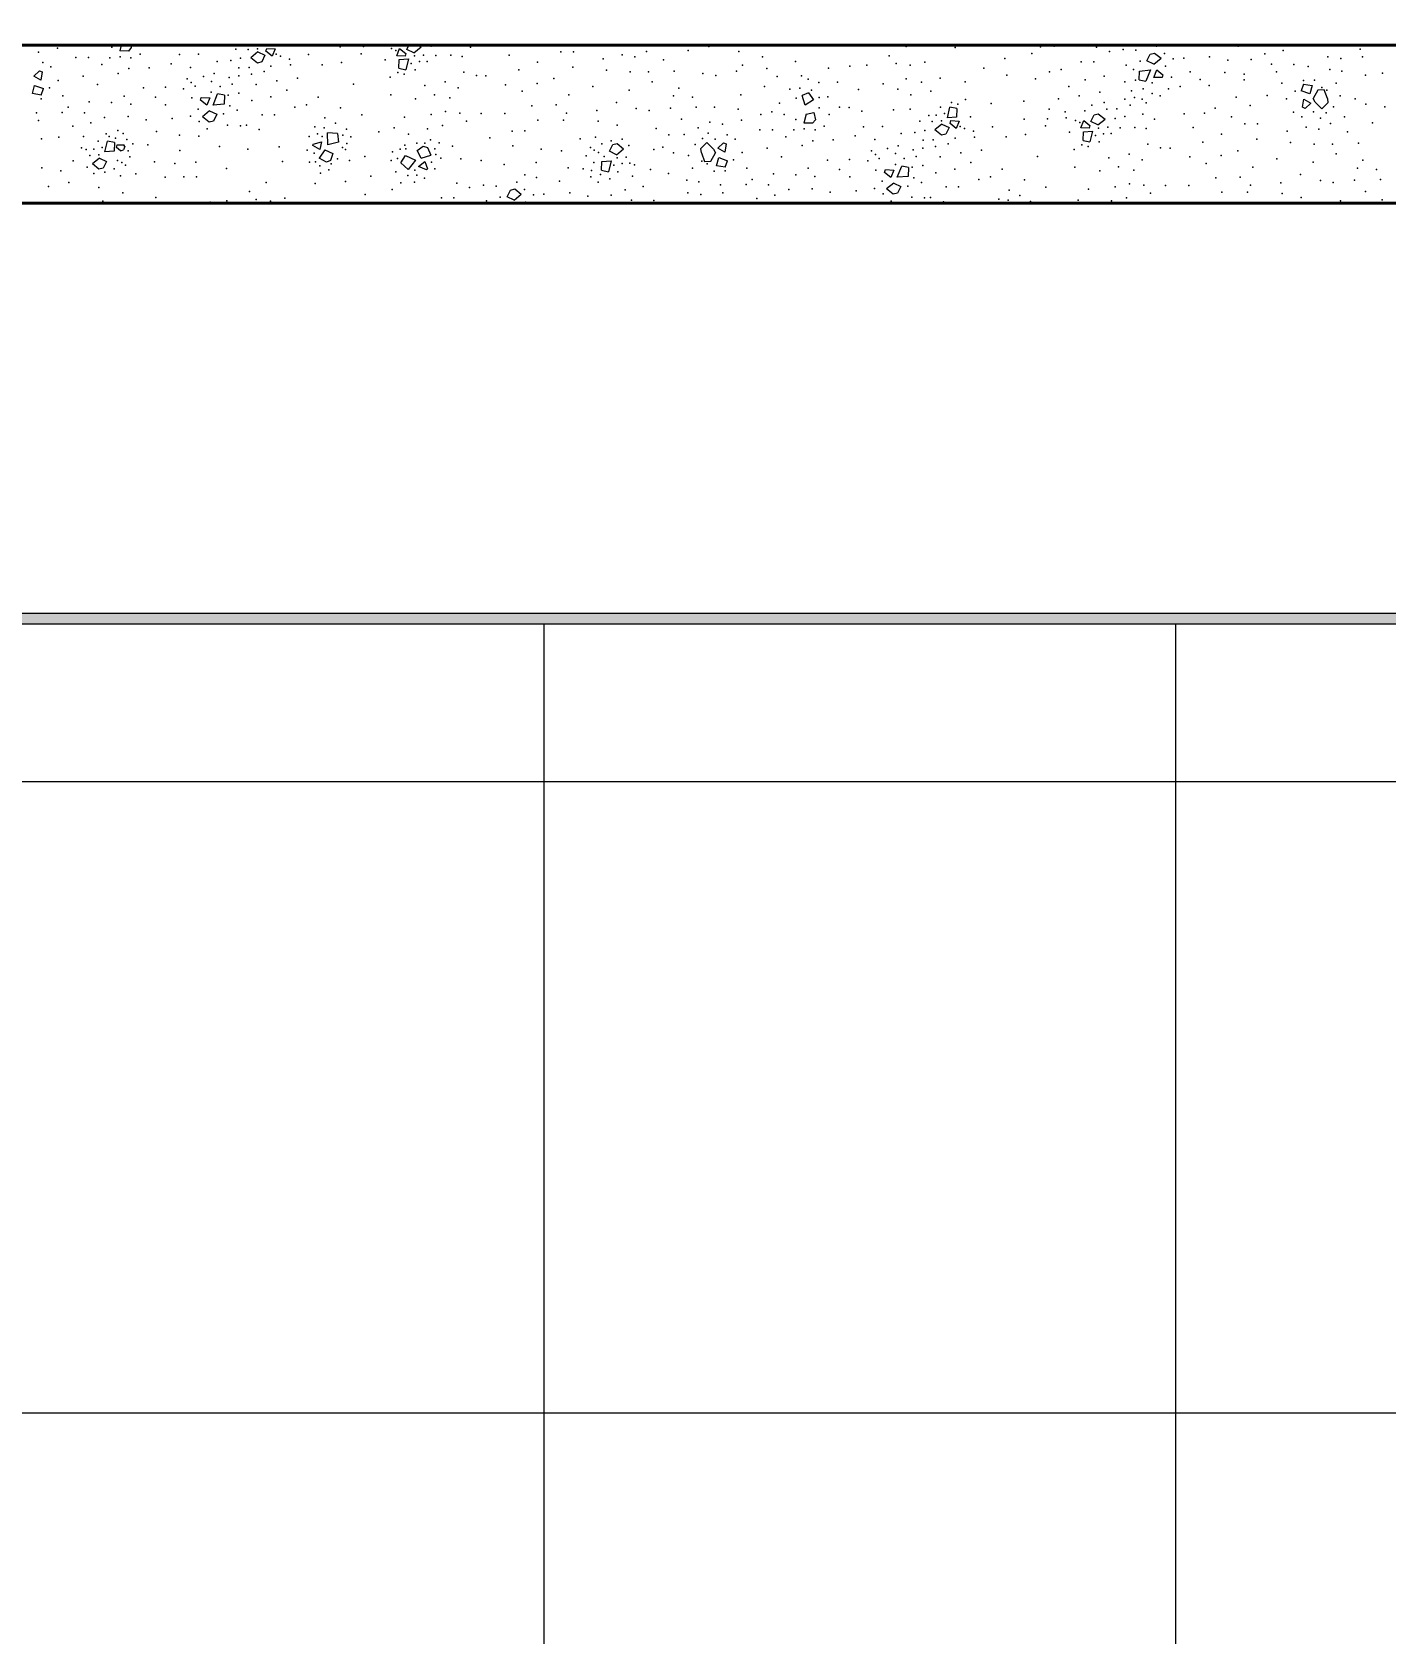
# Model space of a CAD drawing. Header units: metres. Extents: x -1.4 to 64, y -2.2 to 1.7.
# Drawn here: x 8.913 to 10.2, y 0.148 to 1.671 of the extents above; entities that cross this region are included whole.
import ezdxf

# ---------------------------------------------------------------- set-up
doc = ezdxf.new("R2010")
doc.units = ezdxf.units.M
doc.header["$MEASUREMENT"] = 0
doc.layers.add('0_Caneta_No__25', color=7, linetype='Continuous', lineweight=13, true_color=0x982312)
doc.layers.add('PAREDE CONSTRUIR_Caneta_No__97', color=7, linetype='Continuous', lineweight=13, true_color=0x6b6b6b)
doc.layers.add('FORRO.EXEC', color=7, linetype='Continuous')
doc.layers.add('LAJES.EST', color=7, linetype='Continuous')
for name, color, linetype, lineweight in [('FORRO.EXEC_Caneta_No__241', 7, 'Continuous', 13), ('LAJES.EST_Caneta_No__1', 7, 'Continuous', 40), ('LAJES.EST_Caneta_No__241', 7, 'Continuous', 13)]:
    doc.layers.add(name, color=color, linetype=linetype, lineweight=lineweight)
doc.styles.add('GENERATED_STYLE_1', font='arial.ttf')
doc.dimstyles.new('GENERATED_STYLE__1', dxfattribs={"dimtxt": 0.05, "dimasz": 0.02375, "dimexe": 0.18, "dimexo": 0.267183, "dimgap": 0, "dimtad": 1, "dimzin": 0, "dimdsep": 46, "dimtxsty": 'GENERATED_STYLE_1', "dimblk": 'ARROWHEAD_11', "dimblk1": 'ARROWHEAD_11', "dimblk2": 'ARROWHEAD_11', "dimcen": 0.09, "dimclrd": 256, "dimclre": 256, "dimclrt": 256, "dimadec": 0, "dimazin": 0, "dimtfac": 1, "dimtdec": 4, "dimtmove": 0, "dimatfit": 3, "dimfxl": 0, "dimtolj": 1, "dimtzin": 0, "dimarcsym": 0})

# ---------------------------------------------------------------- blocks, each defined once
blk = doc.blocks.new('*X34', base_point=(-50.9643, -2.0419))
at = {"layer": 'LAJES.EST_Caneta_No__241', "color": 7, "linetype": 'Continuous', "lineweight": 13}
for p, q in [((8.9982, 1.6581), (8.9969, 1.6528)), ((9.005, 1.6526), (8.9969, 1.6528)), ((9.0076, 1.6559), (9.005, 1.6526)), ((9.0072, 1.6581), (9.0076, 1.6559)), ((9.128, 1.6518), (9.1212, 1.6462)), ((9.1275, 1.6412), (9.1212, 1.6462)), ((9.128, 1.6518), (9.1347, 1.6486)), ((9.1347, 1.6486), (9.1316, 1.6422)), ((9.14, 1.6581), (9.1331, 1.6577)), ((9.1331, 1.6577), (9.1332, 1.6581)), ((9.1356, 1.6524), (9.1363, 1.655)), ((9.1414, 1.6477), (9.1356, 1.6524)), ((9.1363, 1.655), (9.1443, 1.6547)), ((9.1443, 1.6547), (9.1414, 1.6477)), ((9.2598, 1.6481), (9.2626, 1.6551)), ((9.2678, 1.6478), (9.2598, 1.6481)), ((9.262, 1.6362), (9.2623, 1.6445)), ((9.2623, 1.6445), (9.271, 1.6451)), ((9.2626, 1.6551), (9.2684, 1.6504)), ((9.2684, 1.6504), (9.2678, 1.6478)), ((9.271, 1.6451), (9.2685, 1.6348)), ((9.2694, 1.6542), (9.2713, 1.6581)), ((9.2761, 1.651), (9.2694, 1.6542)), ((9.2761, 1.651), (9.2829, 1.6566)), ((9.2809, 1.6581), (9.2829, 1.6566)), ((9.9724, 1.6433), (9.9755, 1.6497)), ((9.9755, 1.6497), (9.9796, 1.6507)), ((9.9791, 1.6401), (9.9859, 1.6457)), ((9.9796, 1.6507), (9.9859, 1.6457)), ((8.9151, 1.6288), (8.9206, 1.6339)), ((8.9206, 1.6339), (8.9231, 1.6328)), ((8.9231, 1.6328), (8.9217, 1.625)), ((9.1316, 1.6422), (9.1275, 1.6412)), ((9.262, 1.6362), (9.2685, 1.6348)), ((9.965, 1.6253), (9.9654, 1.6336)), ((9.9654, 1.6336), (9.9758, 1.6346)), ((9.9758, 1.6346), (9.9715, 1.6239)), ((9.9791, 1.6401), (9.9724, 1.6433)), ((9.9791, 1.6276), (9.9819, 1.6347)), ((9.9819, 1.6347), (9.9877, 1.6299)), ((9.9877, 1.6299), (9.987, 1.6273)), ((8.9139, 1.6122), (8.9159, 1.6199)), ((8.9217, 1.625), (8.9151, 1.6288)), ((8.9159, 1.6199), (8.9244, 1.617)), ((8.9221, 1.6108), (8.9244, 1.617)), ((9.965, 1.6253), (9.9715, 1.6239)), ((9.987, 1.6273), (9.9791, 1.6276)), ((10.1212, 1.6212), (10.1189, 1.6149)), ((10.1273, 1.612), (10.1189, 1.6149)), ((10.1212, 1.6212), (10.1294, 1.6197)), ((10.1294, 1.6197), (10.1273, 1.612)), ((10.1349, 1.6155), (10.1303, 1.6075)), ((10.1409, 1.6158), (10.1349, 1.6155)), ((10.1439, 1.6075), (10.1409, 1.6158)), ((8.9221, 1.6108), (8.9139, 1.6122)), ((9.0735, 1.6059), (9.0742, 1.6085)), ((9.0793, 1.6011), (9.0735, 1.6059)), ((9.0742, 1.6085), (9.0822, 1.6081)), ((9.0822, 1.6081), (9.0793, 1.6011)), ((9.0854, 1.6012), (9.0897, 1.6119)), ((9.0959, 1.6021), (9.0854, 1.6012)), ((9.0962, 1.6105), (9.0897, 1.6119)), ((9.0962, 1.6105), (9.0959, 1.6021)), ((9.6511, 1.613), (9.6451, 1.6102)), ((9.6478, 1.6013), (9.6451, 1.6102)), ((9.6559, 1.6062), (9.6478, 1.6013)), ((9.6511, 1.613), (9.6559, 1.6062)), ((9.7829, 1.5891), (9.7854, 1.5994)), ((9.7919, 1.598), (9.7854, 1.5994)), ((10.1202, 1.5991), (10.1216, 1.6069)), ((10.1227, 1.5981), (10.1202, 1.5991)), ((10.1216, 1.6069), (10.1282, 1.6032)), ((10.1282, 1.6032), (10.1227, 1.5981)), ((10.1324, 1.604), (10.1303, 1.6075)), ((10.1385, 1.5977), (10.1324, 1.604)), ((10.1443, 1.6033), (10.1385, 1.5977)), ((10.1439, 1.6075), (10.1443, 1.6033)), ((9.0821, 1.5957), (9.0753, 1.5901)), ((9.0816, 1.5851), (9.0753, 1.5901)), ((9.0857, 1.5861), (9.0816, 1.5851)), ((9.0821, 1.5957), (9.0888, 1.5925)), ((9.0888, 1.5925), (9.0857, 1.5861)), ((9.6488, 1.5927), (9.6467, 1.5842)), ((9.6548, 1.584), (9.6467, 1.5842)), ((9.6488, 1.5927), (9.6561, 1.5942)), ((9.6575, 1.5873), (9.6548, 1.584)), ((9.6561, 1.5942), (9.6575, 1.5873)), ((9.7778, 1.5832), (9.771, 1.5776)), ((9.7778, 1.5832), (9.7845, 1.58)), ((9.7916, 1.5897), (9.7829, 1.5891)), ((9.7855, 1.5838), (9.7861, 1.5865)), ((9.7912, 1.5791), (9.7855, 1.5838)), ((9.7861, 1.5865), (9.7941, 1.5861)), ((9.7941, 1.5861), (9.7912, 1.5791)), ((9.7919, 1.598), (9.7916, 1.5897)), ((9.9096, 1.5795), (9.9124, 1.5865)), ((9.9124, 1.5865), (9.9182, 1.5818)), ((9.9192, 1.5856), (9.9223, 1.592)), ((9.9259, 1.5824), (9.9192, 1.5856)), ((9.9223, 1.592), (9.9263, 1.593)), ((9.9259, 1.5824), (9.9327, 1.588)), ((9.9263, 1.593), (9.9327, 1.588)), ((9.1943, 1.5634), (9.194, 1.5748)), ((9.2035, 1.5743), (9.194, 1.5748)), ((9.2035, 1.5743), (9.2045, 1.566)), ((9.7773, 1.5726), (9.771, 1.5776)), ((9.7814, 1.5736), (9.7773, 1.5726)), ((9.7845, 1.58), (9.7814, 1.5736)), ((9.9176, 1.5792), (9.9096, 1.5795)), ((9.9118, 1.5676), (9.9121, 1.5759)), ((9.9121, 1.5759), (9.9208, 1.5765)), ((9.9182, 1.5818), (9.9176, 1.5792)), ((9.9208, 1.5765), (9.9183, 1.5662)), ((8.9826, 1.5568), (8.9851, 1.5671)), ((8.9913, 1.5573), (8.9826, 1.5568)), ((8.9916, 1.5657), (8.9851, 1.5671)), ((8.9916, 1.5657), (8.9913, 1.5573)), ((8.9935, 1.561), (8.9942, 1.5636)), ((8.9975, 1.5577), (8.9935, 1.561)), ((8.9942, 1.5636), (9.0005, 1.5633)), ((8.9975, 1.5577), (9.0003, 1.5587)), ((9.0015, 1.5618), (9.0003, 1.5587)), ((9.0015, 1.5618), (9.0005, 1.5633)), ((9.1803, 1.5628), (9.1804, 1.5641)), ((9.1868, 1.559), (9.1803, 1.5628)), ((9.1804, 1.5641), (9.1885, 1.5664)), ((9.1914, 1.5588), (9.1861, 1.5509)), ((9.1885, 1.5664), (9.1868, 1.559)), ((9.1914, 1.5588), (9.199, 1.5553)), ((9.2045, 1.566), (9.1943, 1.5634)), ((9.199, 1.5553), (9.197, 1.5486)), ((9.2638, 1.5463), (9.2682, 1.5534)), ((9.2682, 1.5534), (9.2777, 1.549)), ((9.2792, 1.5582), (9.285, 1.5622)), ((9.2829, 1.5508), (9.2792, 1.5582)), ((9.2829, 1.5508), (9.2921, 1.5535)), ((9.285, 1.5622), (9.2891, 1.561)), ((9.2891, 1.561), (9.2921, 1.5535)), ((9.4619, 1.5573), (9.465, 1.5637)), ((9.4686, 1.5541), (9.4619, 1.5573)), ((9.465, 1.5637), (9.4691, 1.5647)), ((9.4686, 1.5541), (9.4754, 1.5597)), ((9.4691, 1.5647), (9.4754, 1.5597)), ((9.5487, 1.56), (9.5545, 1.5656)), ((9.5492, 1.5559), (9.5487, 1.56)), ((9.5492, 1.5559), (9.5522, 1.5475)), ((9.5545, 1.5656), (9.5606, 1.5593)), ((9.5582, 1.5478), (9.5628, 1.5558)), ((9.5606, 1.5593), (9.5628, 1.5558)), ((9.5649, 1.5602), (9.5704, 1.5653)), ((9.5715, 1.5564), (9.5649, 1.5602)), ((9.5704, 1.5653), (9.5729, 1.5643)), ((9.5729, 1.5643), (9.5715, 1.5564)), ((9.9118, 1.5676), (9.9183, 1.5662)), ((8.9775, 1.5509), (8.9707, 1.5453)), ((8.977, 1.5403), (8.9707, 1.5453)), ((8.9811, 1.5413), (8.977, 1.5403)), ((8.9775, 1.5509), (8.9842, 1.5477)), ((8.9842, 1.5477), (8.9811, 1.5413)), ((9.1931, 1.5469), (9.1861, 1.5509)), ((9.197, 1.5486), (9.1931, 1.5469)), ((9.2638, 1.5463), (9.2708, 1.5399)), ((9.2777, 1.549), (9.2708, 1.5399)), ((9.2804, 1.543), (9.2864, 1.5476)), ((9.2881, 1.5397), (9.2804, 1.543)), ((9.2864, 1.5476), (9.289, 1.5406)), ((9.289, 1.5406), (9.2881, 1.5397)), ((9.4545, 1.5394), (9.4548, 1.5477)), ((9.4545, 1.5394), (9.461, 1.5379)), ((9.4548, 1.5477), (9.4635, 1.5482)), ((9.4635, 1.5482), (9.461, 1.5379)), ((9.5522, 1.5475), (9.5582, 1.5478)), ((9.5637, 1.5436), (9.5658, 1.5513)), ((9.5719, 1.5422), (9.5637, 1.5436)), ((9.5658, 1.5513), (9.5742, 1.5484)), ((9.5719, 1.5422), (9.5742, 1.5484)), ((9.7233, 1.5373), (9.724, 1.5399)), ((9.724, 1.5399), (9.732, 1.5395)), ((9.732, 1.5395), (9.7291, 1.5325)), ((9.7352, 1.5326), (9.7395, 1.5433)), ((9.746, 1.5419), (9.7395, 1.5433)), ((9.746, 1.5419), (9.7457, 1.5335)), ((9.7291, 1.5325), (9.7233, 1.5373)), ((9.7319, 1.5271), (9.7251, 1.5215)), ((9.7319, 1.5271), (9.7386, 1.5239)), ((9.7457, 1.5335), (9.7352, 1.5326)), ((9.7386, 1.5239), (9.7355, 1.5175)), ((9.3647, 1.5141), (9.3678, 1.5205)), ((9.3714, 1.5109), (9.3647, 1.5141)), ((9.3678, 1.5205), (9.3719, 1.5215)), ((9.3714, 1.5109), (9.3782, 1.5165)), ((9.3719, 1.5215), (9.3782, 1.5165)), ((9.7314, 1.5165), (9.7251, 1.5215)), ((9.7355, 1.5175), (9.7314, 1.5165))]:
    blk.add_line(p, q, dxfattribs=at)
for p in [(8.9195, 1.6516), (8.9376, 1.6554), (8.955, 1.6463), (8.9671, 1.6464), (8.9874, 1.6462), (8.9892, 1.6562), (8.9972, 1.6472), (9.0074, 1.6462), (9.0162, 1.6497), (9.0535, 1.6492), (9.0715, 1.6496), (9.107, 1.6545), (9.1115, 1.6457), (9.1187, 1.6542), (9.1275, 1.6548), (9.1452, 1.6496), (9.1493, 1.6477), (9.158, 1.645), (9.1759, 1.6492), (9.2061, 1.6565), (9.2262, 1.65), (9.2282, 1.6569), (9.246, 1.6578), (9.249, 1.6442), (9.2548, 1.6551), (9.2589, 1.6532), (9.2766, 1.648), (9.2854, 1.6486), (9.2925, 1.6571), (9.297, 1.6483), (9.3113, 1.6486), (9.3219, 1.6475), (9.3299, 1.6563), (9.3666, 1.6486), (9.4157, 1.6518), (9.4277, 1.6519), (9.4558, 1.6452), (9.4739, 1.649), (9.4861, 1.6471), (9.4875, 1.6575), (9.4972, 1.6523), (9.5131, 1.6443), (9.5368, 1.653), (9.5562, 1.6569), (9.5848, 1.6522), (9.6074, 1.6472), (9.7277, 1.6481), (9.7437, 1.657), (9.7902, 1.6559), (9.8191, 1.6578), (9.8376, 1.6456), (9.8632, 1.6502), (9.8714, 1.6566), (9.8844, 1.6571), (9.9246, 1.6562), (9.9368, 1.6522), (9.9499, 1.6542), (9.962, 1.6535), (9.9815, 1.6572), (9.9891, 1.6503), (9.9975, 1.6452), (10.0075, 1.6457), (10.032, 1.6471), (10.0591, 1.6571), (10.0715, 1.6447), (10.0846, 1.6499), (10.1018, 1.6531), (10.1442, 1.6471), (10.1546, 1.6575), (10.1566, 1.6454), (10.1751, 1.6545), (10.1773, 1.6472), (8.9238, 1.6417), (8.9314, 1.6375), (8.9798, 1.6397), (8.9952, 1.6313), (9.0053, 1.6359), (9.0247, 1.6367), (9.0455, 1.6405), (9.0641, 1.6371), (9.0865, 1.6311), (9.0892, 1.6428), (9.1022, 1.6437), (9.1098, 1.629), (9.11, 1.6365), (9.1196, 1.6368), (9.1218, 1.6305), (9.1339, 1.6331), (9.1404, 1.6383), (9.159, 1.6395), (9.1891, 1.6396), (9.2074, 1.6418), (9.2609, 1.6321), (9.2669, 1.6305), (9.2737, 1.6409), (9.2774, 1.6348), (9.2814, 1.6425), (9.2887, 1.6428), (9.3236, 1.6326), (9.3356, 1.6293), (9.3446, 1.629), (9.3759, 1.6346), (9.3935, 1.6421), (9.427, 1.6374), (9.4591, 1.6344), (9.4815, 1.6327), (9.4989, 1.6327), (9.5235, 1.6335), (9.5507, 1.6312), (9.5629, 1.6293), (9.5827, 1.6336), (9.5884, 1.6392), (9.6114, 1.636), (9.6388, 1.6426), (9.6445, 1.6291), (9.6701, 1.6364), (9.6903, 1.6383), (9.7063, 1.6393), (9.7342, 1.6406), (9.7477, 1.6392), (9.7615, 1.6419), (9.8174, 1.6362), (9.8393, 1.6297), (9.8799, 1.6327), (9.891, 1.6351), (9.9101, 1.6422), (9.9219, 1.6422), (9.9529, 1.6393), (9.9598, 1.6351), (9.9659, 1.6429), (9.99, 1.6383), (10.0135, 1.6328), (10.0466, 1.6321), (10.0493, 1.6438), (10.0648, 1.6306), (10.0907, 1.6402), (10.0955, 1.6328), (10.1119, 1.6399), (10.1257, 1.638), (10.1462, 1.6351), (10.1575, 1.6334), (10.1801, 1.6298), (10.1964, 1.6315), (8.93, 1.6177), (8.9382, 1.6247), (8.9619, 1.6288), (8.9755, 1.6208), (9.0192, 1.6176), (9.0403, 1.6182), (9.0574, 1.6168), (9.0608, 1.6263), (9.0646, 1.6228), (9.0683, 1.6192), (9.0762, 1.6285), (9.0839, 1.6237), (9.0922, 1.619), (9.1006, 1.6273), (9.1036, 1.621), (9.1262, 1.6207), (9.1459, 1.6243), (9.1555, 1.6154), (9.1655, 1.6269), (9.2187, 1.6211), (9.2537, 1.6277), (9.2866, 1.6197), (9.3057, 1.6233), (9.3182, 1.6177), (9.3633, 1.6205), (9.3789, 1.6143), (9.3933, 1.6218), (9.409, 1.6265), (9.446, 1.6188), (9.4806, 1.6155), (9.5025, 1.6234), (9.5277, 1.6174), (9.6093, 1.6188), (9.6213, 1.6283), (9.6333, 1.6162), (9.6428, 1.6174), (9.6506, 1.6259), (9.6537, 1.6154), (9.6608, 1.6228), (9.6785, 1.6231), (9.6984, 1.616), (9.7218, 1.6215), (9.7357, 1.6165), (9.7437, 1.6262), (9.7583, 1.6231), (9.7673, 1.6145), (9.7761, 1.6269), (9.7998, 1.6233), (9.8666, 1.6261), (9.8984, 1.6188), (9.9137, 1.6252), (9.9317, 1.6287), (9.9514, 1.6233), (9.9577, 1.6148), (9.9616, 1.625), (9.969, 1.6168), (9.9776, 1.6223), (9.993, 1.6166), (9.9959, 1.6278), (10.0039, 1.6189), (10.0232, 1.6255), (10.0317, 1.6198), (10.0648, 1.6253), (10.1007, 1.6221), (10.1133, 1.6143), (10.1213, 1.6246), (10.1316, 1.625), (10.1385, 1.6179), (10.1435, 1.6154), (10.1522, 1.6221), (8.922, 1.6073), (8.9426, 1.6099), (8.9477, 1.5991), (8.9678, 1.6044), (8.989, 1.6036), (9.0009, 1.6098), (9.0073, 1.6021), (9.0306, 1.6087), (9.0403, 1.6014), (9.0653, 1.608), (9.0836, 1.6135), (9.0996, 1.6108), (9.1014, 1.6006), (9.1098, 1.6124), (9.1221, 1.6055), (9.1402, 1.609), (9.1629, 1.5991), (9.174, 1.6015), (9.1853, 1.6088), (9.2063, 1.5987), (9.2541, 1.6109), (9.2778, 1.6073), (9.2956, 1.6111), (9.3102, 1.608), (9.3881, 1.6006), (9.4113, 1.6014), (9.4233, 1.6109), (9.4687, 1.6038), (9.5198, 1.5984), (9.5226, 1.61), (9.5407, 1.6086), (9.5444, 1.5992), (9.5618, 1.5993), (9.5866, 1.6109), (9.6236, 1.6032), (9.6393, 1.6079), (9.6611, 1.5985), (9.6612, 1.6083), (9.6693, 1.6092), (9.6806, 1.5991), (9.6896, 1.5988), (9.7482, 1.6109), (9.7765, 1.5994), (9.7869, 1.6037), (9.793, 1.6021), (9.8002, 1.6065), (9.8245, 1.6026), (9.8557, 1.6049), (9.8884, 1.6073), (9.908, 1.6099), (9.92, 1.6011), (9.9276, 1.6135), (9.932, 1.6037), (9.9514, 1.6068), (9.9564, 1.6012), (9.9606, 1.6085), (9.968, 1.6069), (9.9718, 1.6034), (9.9773, 1.6121), (9.9849, 1.6099), (10.0571, 1.6088), (10.0707, 1.6009), (10.0868, 1.6102), (10.105, 1.6072), (10.1497, 1.5997), (10.156, 1.61), (10.1704, 1.6073), (10.1804, 1.6021), (10.1985, 1.5995), (8.9176, 1.5939), (8.9197, 1.5866), (8.942, 1.5943), (8.9632, 1.594), (8.9693, 1.5843), (8.9824, 1.5895), (9.0046, 1.5904), (9.0219, 1.5871), (9.0464, 1.5885), (9.0638, 1.5906), (9.0712, 1.5975), (9.0721, 1.5855), (9.0953, 1.5928), (9.1084, 1.5964), (9.132, 1.592), (9.1438, 1.592), (9.1917, 1.589), (9.2018, 1.584), (9.2266, 1.5919), (9.2672, 1.5898), (9.2924, 1.5923), (9.3062, 1.595), (9.3197, 1.5936), (9.3261, 1.5861), (9.3402, 1.5933), (9.3625, 1.5933), (9.3938, 1.587), (9.4182, 1.587), (9.4212, 1.5937), (9.4499, 1.5961), (9.4512, 1.5859), (9.4874, 1.598), (9.4995, 1.5962), (9.5302, 1.5877), (9.5572, 1.5849), (9.5842, 1.5975), (9.5874, 1.5868), (9.6056, 1.5923), (9.6163, 1.5947), (9.628, 1.5924), (9.639, 1.5876), (9.6705, 1.5924), (9.7016, 1.5955), (9.7317, 1.5966), (9.7477, 1.5974), (9.7568, 1.5859), (9.7652, 1.5914), (9.7685, 1.5856), (9.7724, 1.5917), (9.7773, 1.5862), (9.7802, 1.5933), (9.8049, 1.59), (9.8559, 1.5879), (9.878, 1.5883), (9.8796, 1.5972), (9.8949, 1.5947), (9.8959, 1.5892), (9.9046, 1.5865), (9.9087, 1.5846), (9.9135, 1.5959), (9.9343, 1.5974), (9.9423, 1.5885), (9.9439, 1.5977), (9.9516, 1.5905), (9.9685, 1.5926), (9.9797, 1.5877), (10.0079, 1.593), (10.0273, 1.5937), (10.0374, 1.5983), (10.0528, 1.59), (10.0655, 1.5833), (10.0776, 1.5833), (10.1118, 1.5945), (10.1195, 1.5902), (10.1307, 1.5947), (10.1374, 1.5889), (10.1427, 1.594), (10.147, 1.5837), (10.1602, 1.5901), (10.1866, 1.5844), (8.9225, 1.5692), (8.9388, 1.5709), (8.9521, 1.5811), (8.9623, 1.5715), (8.9839, 1.5739), (8.9867, 1.5714), (8.9927, 1.5698), (8.9948, 1.5771), (8.9999, 1.5742), (9.0035, 1.5684), (9.0315, 1.576), (9.0536, 1.5725), (9.0718, 1.5716), (9.0797, 1.5786), (9.0992, 1.5823), (9.1113, 1.5816), (9.117, 1.582), (9.1293, 1.578), (9.1768, 1.5715), (9.182, 1.5805), (9.1845, 1.574), (9.189, 1.5713), (9.191, 1.5795), (9.2086, 1.5728), (9.212, 1.5783), (9.2164, 1.5711), (9.2429, 1.5757), (9.2574, 1.5795), (9.2711, 1.5735), (9.2891, 1.5788), (9.2919, 1.5682), (9.3032, 1.5818), (9.3482, 1.5701), (9.3696, 1.5766), (9.3815, 1.5767), (9.434, 1.5693), (9.4487, 1.5709), (9.4691, 1.582), (9.4739, 1.5688), (9.5064, 1.579), (9.5183, 1.573), (9.5328, 1.5732), (9.5461, 1.5797), (9.5504, 1.5694), (9.5557, 1.5744), (9.5624, 1.5687), (9.5693, 1.583), (9.5736, 1.5731), (9.5813, 1.5689), (9.6049, 1.5777), (9.6169, 1.5778), (9.6296, 1.5711), (9.6372, 1.5776), (9.647, 1.5786), (9.6572, 1.5776), (9.666, 1.5811), (9.6745, 1.5681), (9.6954, 1.5719), (9.7033, 1.5806), (9.7139, 1.5685), (9.7213, 1.581), (9.739, 1.5742), (9.752, 1.5752), (9.7598, 1.568), (9.7614, 1.5771), (9.7694, 1.5682), (9.7902, 1.5698), (9.795, 1.581), (9.7991, 1.5791), (9.8078, 1.5764), (9.8088, 1.5709), (9.8258, 1.5806), (9.8389, 1.571), (9.8572, 1.5732), (9.876, 1.5814), (9.8988, 1.5756), (9.9235, 1.5723), (9.9264, 1.5794), (9.9312, 1.5739), (9.9352, 1.5801), (9.9385, 1.5742), (9.9469, 1.5797), (9.9611, 1.58), (9.9718, 1.5789), (10.0164, 1.58), (10.0434, 1.5735), (10.0768, 1.5688), (10.1056, 1.5766), (10.1237, 1.5804), (10.1359, 1.5785), (10.1629, 1.5757), (8.9605, 1.5605), (8.9649, 1.559), (8.9682, 1.5532), (8.9722, 1.5593), (8.9762, 1.5671), (8.977, 1.5539), (8.9799, 1.561), (9.0046, 1.5577), (9.0092, 1.5644), (9.0234, 1.5635), (9.0538, 1.5582), (9.0916, 1.5618), (9.1184, 1.5593), (9.1483, 1.5616), (9.1748, 1.5583), (9.1813, 1.5556), (9.2082, 1.5609), (9.2112, 1.559), (9.2123, 1.5648), (9.2557, 1.5569), (9.263, 1.5592), (9.2674, 1.563), (9.2686, 1.5596), (9.2788, 1.565), (9.2865, 1.565), (9.2961, 1.5598), (9.2969, 1.5543), (9.3002, 1.5655), (9.3127, 1.5621), (9.3702, 1.5625), (9.3971, 1.5594), (9.4164, 1.5577), (9.4397, 1.5531), (9.4439, 1.5608), (9.4473, 1.5583), (9.4514, 1.5563), (9.4546, 1.5643), (9.4636, 1.5674), (9.4804, 1.5629), (9.5042, 1.559), (9.5127, 1.5612), (9.5227, 1.556), (9.537, 1.5534), (9.5434, 1.5637), (9.588, 1.5561), (9.6117, 1.5602), (9.645, 1.5627), (9.6551, 1.5673), (9.7107, 1.5577), (9.7145, 1.5542), (9.726, 1.5599), (9.7337, 1.5551), (9.7363, 1.5625), (9.7504, 1.5587), (9.7596, 1.5604), (9.7717, 1.5619), (9.7837, 1.5645), (9.7957, 1.5557), (9.8153, 1.5583), (9.9035, 1.5591), (9.9107, 1.5635), (9.9167, 1.5619), (9.9272, 1.5662), (9.9555, 1.5547), (9.9734, 1.564), (9.9854, 1.5607), (9.9944, 1.5604), (10.0257, 1.566), (10.0431, 1.5532), (10.0588, 1.5579), (10.1089, 1.5658), (10.1313, 1.5641), (10.1487, 1.5641), (10.1523, 1.5548), (10.1733, 1.5649), (8.9228, 1.5416), (8.9409, 1.5389), (8.9526, 1.5483), (8.9657, 1.5421), (8.9825, 1.5376), (8.9915, 1.5407), (8.9947, 1.5487), (8.9988, 1.5467), (9.0022, 1.5442), (9.0064, 1.5519), (9.0297, 1.5473), (9.049, 1.5456), (9.0689, 1.5471), (9.0982, 1.541), (9.1513, 1.5477), (9.1769, 1.5469), (9.1828, 1.5472), (9.1869, 1.5434), (9.1954, 1.5396), (9.1977, 1.5454), (9.2036, 1.5503), (9.2149, 1.5485), (9.2294, 1.5525), (9.2547, 1.5485), (9.259, 1.5377), (9.2607, 1.5506), (9.2769, 1.5395), (9.2928, 1.5469), (9.2961, 1.5407), (9.3017, 1.5508), (9.3207, 1.5502), (9.3402, 1.5486), (9.3618, 1.5448), (9.3923, 1.5468), (9.4227, 1.5415), (9.4369, 1.5406), (9.4448, 1.539), (9.4471, 1.5467), (9.4569, 1.5524), (9.4662, 1.544), (9.4691, 1.5511), (9.4699, 1.5379), (9.474, 1.5457), (9.4779, 1.5518), (9.4812, 1.546), (9.4856, 1.5445), (9.5008, 1.54), (9.5409, 1.5412), (9.5496, 1.5479), (9.5546, 1.5454), (9.5615, 1.5384), (9.5718, 1.5387), (9.5798, 1.5491), (9.5924, 1.5413), (9.6253, 1.5522), (9.6507, 1.5412), (9.669, 1.549), (9.6805, 1.5401), (9.6901, 1.5496), (9.7072, 1.5482), (9.7151, 1.5394), (9.7181, 1.5506), (9.7335, 1.5449), (9.742, 1.5504), (9.7495, 1.5422), (9.7534, 1.5524), (9.7597, 1.5439), (9.776, 1.5521), (9.79, 1.5404), (9.8053, 1.5468), (9.8351, 1.5402), (9.8685, 1.5525), (9.9039, 1.5423), (9.9276, 1.5388), (9.9364, 1.5511), (9.9454, 1.5425), (9.96, 1.5394), (9.968, 1.5491), (10.0131, 1.5519), (10.0288, 1.5457), (10.0731, 1.5423), (10.0958, 1.5502), (10.1305, 1.5469), (10.1724, 1.5414), (10.1775, 1.5488), (10.1906, 1.54), (8.929, 1.5238), (8.9485, 1.5277), (8.9722, 1.5362), (8.977, 1.523), (8.9975, 1.5341), (9.0121, 1.5358), (9.0398, 1.5326), (9.0576, 1.5329), (9.0695, 1.5329), (9.1359, 1.5278), (9.1824, 1.5267), (9.1873, 1.5364), (9.2113, 1.5286), (9.2353, 1.5338), (9.2637, 1.5274), (9.2703, 1.5344), (9.2766, 1.528), (9.2788, 1.5346), (9.2863, 1.5317), (9.3168, 1.5271), (9.3291, 1.523), (9.3422, 1.525), (9.3543, 1.5243), (9.3738, 1.528), (9.3816, 1.535), (9.3925, 1.5325), (9.4146, 1.529), (9.4442, 1.5332), (9.4513, 1.5279), (9.4534, 1.5352), (9.4622, 1.5311), (9.4838, 1.5336), (9.494, 1.5239), (9.5179, 1.5363), (9.5355, 1.5299), (9.5469, 1.5283), (9.5674, 1.5253), (9.5918, 1.5257), (9.5975, 1.5305), (9.613, 1.5254), (9.6176, 1.5358), (9.6389, 1.5351), (9.6571, 1.5335), (9.6902, 1.5329), (9.721, 1.5289), (9.7452, 1.5242), (9.7512, 1.532), (9.7582, 1.5278), (9.772, 1.5369), (9.7818, 1.5234), (9.7936, 1.5234), (9.8127, 1.5305), (9.8238, 1.5329), (9.8561, 1.5301), (9.8764, 1.5233), (9.9422, 1.5237), (9.956, 1.5264), (9.9695, 1.525), (9.99, 1.5247), (10.0123, 1.5247), (10.0379, 1.532), (10.0611, 1.5328), (10.071, 1.5251), (10.0997, 1.5275), (10.1185, 1.5352), (10.1372, 1.5295), (10.1493, 1.5276), (10.1696, 1.5298), (10.1942, 1.5306), (8.9806, 1.51), (8.9996, 1.518), (9.0311, 1.5135), (9.0825, 1.5091), (9.0986, 1.5101), (9.12, 1.519), (9.1264, 1.5115), (9.1399, 1.51), (9.1537, 1.5127), (9.2298, 1.5164), (9.2554, 1.521), (9.3023, 1.5131), (9.3141, 1.513), (9.3451, 1.5102), (9.3581, 1.5137), (9.3813, 1.5211), (9.3823, 1.5091), (9.3897, 1.516), (9.3997, 1.5166), (9.4242, 1.518), (9.4415, 1.5146), (9.4637, 1.5155), (9.4768, 1.5207), (9.4829, 1.511), (9.5041, 1.5107), (9.5179, 1.5088), (9.5365, 1.5179), (9.5488, 1.5162), (9.5695, 1.518), (9.6019, 1.5125), (9.6191, 1.5157), (9.6322, 1.5209), (9.6446, 1.5085), (9.6544, 1.5218), (9.6717, 1.5185), (9.6962, 1.5199), (9.7136, 1.522), (9.722, 1.5169), (9.7295, 1.51), (9.749, 1.5137), (9.7611, 1.513), (9.7669, 1.5134), (9.7791, 1.5094), (9.8318, 1.5119), (9.8408, 1.5109), (9.8415, 1.5204), (9.8516, 1.5154), (9.8618, 1.5097), (9.9072, 1.5109), (9.917, 1.5212), (9.9389, 1.5102), (9.953, 1.5132), (9.976, 1.5175), (10.0436, 1.5184), (10.068, 1.5184), (10.101, 1.5173), (10.1189, 1.5134), (10.1563, 1.5104), (10.18, 1.5191), (10.1959, 1.5111)]:
    blk.add_point(p, dxfattribs=at)
blk = doc.blocks.new('*D36', base_point=(-50.9643, -2.0419))
at = {"layer": '0_Caneta_No__25', "linetype": 'Continuous', "lineweight": 13, "true_color": 0x982312}
for points in [[(7.6941, 1.1081), (7.6945, 1.1058), (7.6959, 1.1037), (7.6979, 1.1024), (7.7003, 1.1019), (7.7027, 1.1024), (7.7047, 1.1037), (7.7061, 1.1058), (7.7066, 1.1081), (7.7061, 1.1105), (7.7047, 1.1126), (7.7027, 1.1139), (7.7003, 1.1144), (7.6979, 1.1139), (7.6959, 1.1126), (7.6945, 1.1105)], [(7.6941, -2.0419), (7.6945, -2.0442), (7.6959, -2.0463), (7.6979, -2.0476), (7.7003, -2.0481), (7.7027, -2.0476), (7.7047, -2.0463), (7.7061, -2.0442), (7.7066, -2.0419), (7.7061, -2.0395), (7.7047, -2.0374), (7.7027, -2.0361), (7.7003, -2.0356), (7.6979, -2.0361), (7.6959, -2.0374), (7.6945, -2.0395)]]:
    blk.add_hatch(color=24, dxfattribs=at).paths.add_polyline_path(points)
at = {"layer": '0_Caneta_No__25', "color": 24, "linetype": 'Continuous', "lineweight": 13, "true_color": 0x982312}
for p, q in [((7.6941, 1.1081), (7.6769, 1.1081)), ((7.7003, -2.0356), (7.7003, 1.1019)), ((7.9675, 1.1081), (7.7066, 1.1081)), ((7.6941, -2.0419), (7.6769, -2.0419)), ((7.7003, -2.0544), (7.7003, -2.0481)), ((7.9675, -2.0419), (7.7066, -2.0419))]:
    blk.add_line(p, q, dxfattribs=at)
for centre in [(7.7003, 1.1081), (7.7003, -2.0419)]:
    blk.add_circle(centre, 0.00625, dxfattribs=at)
at = {"layer": '0_Caneta_No__25', "color": 24, "lineweight": 13, "true_color": 0x982312, "char_height": 0.05, "attachment_point": 7, "rotation": 90, "style": 'GENERATED_STYLE_1'}
for s, insert in [('\\A1;{\\pql;\\fArial|b0|i0|c0|p0;\\W1.000000;0,01}', (7.6903, 0.9684)), ('\\A1;{\\pql;\\fArial|b0|i0|c0|p0;\\W1.000000;3,15}', (7.6903, -0.6003))]:
    blk.add_mtext(s, dxfattribs=dict(at, insert=insert))
blk = doc.blocks.new('ARROWHEAD_11')
at = {"color": 0, "linetype": 'Continuous', "lineweight": 0}
blk.add_line((0, 0), (-1, 0), dxfattribs=at)
at = {"color": 0, "linetype": 'Continuous', "lineweight": 0, "const_width": 0.25, "flags": 128}
blk.add_lwpolyline([(-0.125, 0, 1), (0.125, 0, 1)], format="xyb", close=True, dxfattribs=at)
blk = doc.blocks.new('*D37', base_point=(-50.9643, -2.0419))
at = {"layer": '0_Caneta_No__25', "linetype": 'Continuous', "lineweight": 13, "true_color": 0x982312}
for points in [[(7.6941, 1.1181), (7.6945, 1.1158), (7.6959, 1.1137), (7.6979, 1.1124), (7.7003, 1.1119), (7.7027, 1.1124), (7.7047, 1.1137), (7.7061, 1.1158), (7.7066, 1.1181), (7.7061, 1.1205), (7.7047, 1.1226), (7.7027, 1.1239), (7.7003, 1.1244), (7.6979, 1.1239), (7.6959, 1.1226), (7.6945, 1.1205)], [(7.6941, 1.1081), (7.6945, 1.1058), (7.6959, 1.1037), (7.6979, 1.1024), (7.7003, 1.1019), (7.7027, 1.1024), (7.7047, 1.1037), (7.7061, 1.1058), (7.7066, 1.1081), (7.7061, 1.1105), (7.7047, 1.1126), (7.7027, 1.1139), (7.7003, 1.1144), (7.6979, 1.1139), (7.6959, 1.1126), (7.6945, 1.1105)]]:
    blk.add_hatch(color=24, dxfattribs=at).paths.add_polyline_path(points)
at = {"layer": '0_Caneta_No__25', "color": 24, "linetype": 'Continuous', "lineweight": 13, "true_color": 0x982312}
for p, q in [((7.6941, 1.1181), (7.6769, 1.1181)), ((7.7003, 1.1081), (7.7003, 1.1119)), ((7.9675, 1.1181), (7.7066, 1.1181)), ((7.6941, 1.1081), (7.6769, 1.1081)), ((7.9675, 1.1081), (7.7066, 1.1081))]:
    blk.add_line(p, q, dxfattribs=at)
for centre in [(7.7003, 1.1181), (7.7003, 1.1081)]:
    blk.add_circle(centre, 0.00625, dxfattribs=at)
blk = doc.blocks.new('*D38', base_point=(-50.9643, -2.0419))
at = {"layer": '0_Caneta_No__25', "linetype": 'Continuous', "lineweight": 13, "true_color": 0x982312}
for points in [[(7.6941, 1.5081), (7.6945, 1.5058), (7.6959, 1.5037), (7.6979, 1.5024), (7.7003, 1.5019), (7.7027, 1.5024), (7.7047, 1.5037), (7.7061, 1.5058), (7.7066, 1.5081), (7.7061, 1.5105), (7.7047, 1.5126), (7.7027, 1.5139), (7.7003, 1.5144), (7.6979, 1.5139), (7.6959, 1.5126), (7.6945, 1.5105)], [(7.6941, 1.1181), (7.6945, 1.1158), (7.6959, 1.1137), (7.6979, 1.1124), (7.7003, 1.1119), (7.7027, 1.1124), (7.7047, 1.1137), (7.7061, 1.1158), (7.7066, 1.1181), (7.7061, 1.1205), (7.7047, 1.1226), (7.7027, 1.1239), (7.7003, 1.1244), (7.6979, 1.1239), (7.6959, 1.1226), (7.6945, 1.1205)]]:
    blk.add_hatch(color=24, dxfattribs=at).paths.add_polyline_path(points)
at = {"layer": '0_Caneta_No__25', "color": 24, "linetype": 'Continuous', "lineweight": 13, "true_color": 0x982312}
for p, q in [((7.6941, 1.5081), (7.6769, 1.5081)), ((7.9675, 1.5081), (7.7066, 1.5081)), ((7.7003, 1.1244), (7.7003, 1.5019)), ((7.6941, 1.1181), (7.6769, 1.1181)), ((7.9675, 1.1181), (7.7066, 1.1181))]:
    blk.add_line(p, q, dxfattribs=at)
for centre in [(7.7003, 1.5081), (7.7003, 1.1181)]:
    blk.add_circle(centre, 0.00625, dxfattribs=at)
at = {"layer": '0_Caneta_No__25', "color": 24, "lineweight": 13, "true_color": 0x982312, "insert": (7.6903, 1.2464), "char_height": 0.05, "attachment_point": 7, "rotation": 90, "style": 'GENERATED_STYLE_1'}
blk.add_mtext('\\A1;{\\pql;\\fArial|b0|i0|c0|p0;\\W1.000000;0,39}', dxfattribs=at)
blk = doc.blocks.new('*D39', base_point=(-50.9643, -2.0419))
at = {"layer": '0_Caneta_No__25', "linetype": 'Continuous', "lineweight": 13, "true_color": 0x982312}
for points in [[(7.6941, 1.6581), (7.6945, 1.6558), (7.6959, 1.6537), (7.6979, 1.6524), (7.7003, 1.6519), (7.7027, 1.6524), (7.7047, 1.6537), (7.7061, 1.6558), (7.7066, 1.6581), (7.7061, 1.6605), (7.7047, 1.6626), (7.7027, 1.6639), (7.7003, 1.6644), (7.6979, 1.6639), (7.6959, 1.6626), (7.6945, 1.6605)], [(7.6941, 1.5081), (7.6945, 1.5058), (7.6959, 1.5037), (7.6979, 1.5024), (7.7003, 1.5019), (7.7027, 1.5024), (7.7047, 1.5037), (7.7061, 1.5058), (7.7066, 1.5081), (7.7061, 1.5105), (7.7047, 1.5126), (7.7027, 1.5139), (7.7003, 1.5144), (7.6979, 1.5139), (7.6959, 1.5126), (7.6945, 1.5105)]]:
    blk.add_hatch(color=24, dxfattribs=at).paths.add_polyline_path(points)
at = {"layer": '0_Caneta_No__25', "color": 24, "linetype": 'Continuous', "lineweight": 13, "true_color": 0x982312}
for p, q in [((7.7003, 1.6644), (7.7003, 1.6706)), ((7.6941, 1.6581), (7.6769, 1.6581)), ((7.7003, 1.5144), (7.7003, 1.6519)), ((7.9675, 1.6581), (7.7066, 1.6581)), ((7.6941, 1.5081), (7.6769, 1.5081)), ((7.9675, 1.5081), (7.7066, 1.5081))]:
    blk.add_line(p, q, dxfattribs=at)
for centre in [(7.7003, 1.6581), (7.7003, 1.5081)]:
    blk.add_circle(centre, 0.00625, dxfattribs=at)
at = {"layer": '0_Caneta_No__25', "color": 24, "lineweight": 13, "true_color": 0x982312, "insert": (7.6903, 1.5164), "char_height": 0.05, "attachment_point": 7, "rotation": 90, "style": 'GENERATED_STYLE_1'}
blk.add_mtext('\\A1;{\\pql;\\fArial|b0|i0|c0|p0;\\W1.000000;0,15}', dxfattribs=at)

msp = doc.modelspace()

# ---------------------------------------------------------------- hatches: boundary and pattern name
at = {"layer": 'FORRO.EXEC', "linetype": 'Continuous', "lineweight": 0, "true_color": 0xffffff}
msp.add_hatch(color=7, dxfattribs=at).paths.add_polyline_path([(12.3996, 1.1181), (7.8994, 1.1181), (7.8994, 1.1081), (12.3996, 1.1081)])
at = {"layer": 'PAREDE CONSTRUIR_Caneta_No__97', "linetype": 'Continuous', "lineweight": 13, "true_color": 0x6b6b6b}
h = msp.add_hatch(dxfattribs=at)
h.set_pattern_fill('Ceramica_60_x_60_0003', color=251, style=0, pattern_type=2)
h.set_pattern_definition([(180, (12.3996, -2.04186), (0, 0.6), []), (90, (12.3996, -2.04186), (0.6, 0), [])])
h.paths.add_polyline_path([(7.8994, 1.1081), (7.8994, -2.0419), (8.3308, -2.0419), (8.3308, 0.1101), (9.2548, 0.1101), (9.2548, -2.0419), (11.2534, -2.0419), (11.2533, -2.0418), (11.2409, -1.7969), (11.2284, -1.5519), (11.0134, -1.5519), (11.0134, -1.2319), (11.0138, -1.2293), (11.0163, -1.2248), (11.0208, -1.2222), (11.0234, -1.2219), (11.5834, -1.2219), (11.586, -1.2222), (11.5905, -1.2248), (11.5931, -1.2293), (11.5934, -1.2319), (11.5934, -1.5519), (11.3784, -1.5519), (11.3659, -1.7968), (11.3535, -2.0418), (11.3534, -2.0419), (11.9534, -2.0419), (11.9533, -2.0418), (11.9409, -1.7969), (11.9284, -1.5519), (11.7134, -1.5519), (11.7134, -1.2319), (11.7138, -1.2293), (11.7163, -1.2248), (11.7208, -1.2222), (11.7234, -1.2219), (12.2834, -1.2219), (12.286, -1.2222), (12.2905, -1.2248), (12.2931, -1.2293), (12.2934, -1.2319), (12.2934, -1.5519), (12.0784, -1.5519), (12.0659, -1.7969), (12.0535, -2.0418), (12.0534, -2.0419), (12.3996, -2.0419), (12.3996, 1.1081)])
h.paths.add_polyline_path([(11.3902, -0.8569), (11.2202, -0.8569), (11.2202, -0.8269), (11.2852, -0.8269), (11.2852, -0.7869), (11.3252, -0.7869), (11.3252, -0.8269), (11.3902, -0.8269)], flags=0)
h.paths.add_polyline_path([(11.9184, -0.8269), (11.9834, -0.8269), (11.9834, -0.7869), (12.0234, -0.7869), (12.0234, -0.8269), (12.0884, -0.8269), (12.0884, -0.8569), (11.9184, -0.8569)], flags=0)

# ---------------------------------------------------------------- linework, layer by layer
at = {"layer": 'FORRO.EXEC_Caneta_No__241', "color": 7, "linetype": 'Continuous', "lineweight": 13}
for p, q in [((12.3996, 1.1181), (7.8994, 1.1181)), ((12.3996, 1.1081), (7.8994, 1.1081))]:
    msp.add_line(p, q, dxfattribs=at)
at = {"layer": 'LAJES.EST_Caneta_No__1', "color": 7, "linetype": 'Continuous', "lineweight": 40}
for p, q in [((12.4996, 1.6581), (7.7994, 1.6581)), ((12.4996, 1.5081), (7.7994, 1.5081))]:
    msp.add_line(p, q, dxfattribs=at)

# ---------------------------------------------------------------- block references
at = {"layer": 'LAJES.EST', "lineweight": 0}
msp.add_blockref('*X34', (-50.9643, -2.0419), dxfattribs=at)

# ---------------------------------------------------------------- dimensions: what is measured, and where the dimension line sits
at = {"color": 24, "linetype": 'Continuous', "lineweight": 13, "true_color": 0x982312}
for base, p1, p2, picture, middle in [((7.7003, 1.6581), (10.1495, 1.5081), (10.1495, 1.6581), '*D39', (7.6653, 1.5811)), ((7.7003, 1.5081), (10.1495, 1.1181), (10.1495, 1.5081), '*D38', (7.6653, 1.3111)), ((7.7003, 1.1081), (10.1995, -2.0419), (10.1495, 1.1081), '*D36', (7.6653, -0.5356)), ((7.7003, 1.1181), (10.1495, 1.1081), (10.1495, 1.1181), '*D37', (7.6653, 1.0332))]:
    dim = msp.add_linear_dim(base=base, p1=p1, p2=p2, angle=90, dimstyle='GENERATED_STYLE__1', dxfattribs=at)
    dim.commit()
    dim.dimension.update_dxf_attribs({"geometry": picture, "text_midpoint": middle, "dimtype": 160, "text_rotation": 90})

doc.saveas('drawing.dxf')
